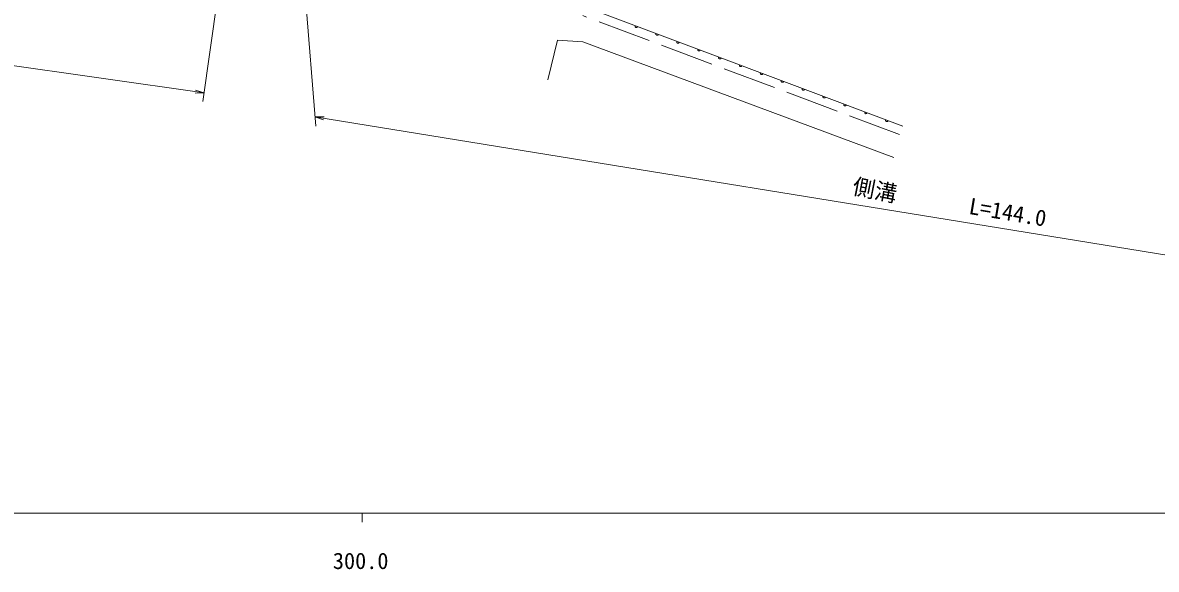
# Model space of a CAD drawing. Units: millimetres, scale not verified. Extents: x 40000 to 680000, y 20000 to 380000.
# Drawn here: x 329952 to 457046, y 198715 to 259948 of the extents above; entities that cross this region are included whole.
import ezdxf
from ezdxf.enums import TextEntityAlignment as Align

# ---------------------------------------------------------------- set-up
doc = ezdxf.new("R2010")
doc.units = ezdxf.units.MM
doc.header["$LTSCALE"] = 1000
doc.linetypes.add('DASHED', pattern=[7.5, 6, -1.5])
for name, color, linetype, lineweight in [('M-BGD', 7, 'Continuous', 13), ('M-STR-HTXT', 7, 'Continuous', 13), ('M-TTL-BAND', 7, 'Continuous', 13)]:
    doc.layers.add(name, color=color, linetype=linetype, lineweight=lineweight)
doc.styles.add('ＭＳ ゴシック', font='')
doc.styles.get('ＭＳ ゴシック').set_extended_font_data('MS Gothic')

msp = doc.modelspace()

# ---------------------------------------------------------------- linework, layer by layer
at = {"layer": 'M-BGD', "linetype": 'DASHED'}
msp.add_line((428272, 247411), (392739, 260744), dxfattribs=at)
at = {"layer": 'M-BGD'}
for p, q in [((428623, 248347), (393696, 261453)), ((388832, 253549), (389913, 258008)), ((389913, 258008), (392750, 257805)), ((392750, 257805), (427610, 244834))]:
    msp.add_line(p, q, dxfattribs=at)
for centre in [(398746, 259558), (401087, 258680), (403427, 257801), (405768, 256923), (408109, 256045), (410449, 255167), (412790, 254288), (415131, 253410), (417471, 252532), (419812, 251653), (422152, 250775), (424493, 249897), (426834, 249018)]:
    msp.add_arc(centre, 150, 159.43181, 339.43181, dxfattribs=at)
at = {"layer": 'M-STR-HTXT'}
for p, q in [((355587, 289240), (350160, 251107)), ((359642, 288700), (362802, 248373)), ((261301, 264659), (350301, 252097)), ((350301, 252097), (349287, 252072)), ((350301, 252097), (349334, 252402)), ((362722, 249398), (363736, 249403)), ((486214, 229359), (362722, 249398)), ((362722, 249398), (363683, 249073))]:
    msp.add_line(p, q, dxfattribs=at)
at = {"layer": 'M-TTL-BAND'}
for p, q in [((40000, 205000), (579000, 205000)), ((368000, 205000), (368000, 204000))]:
    msp.add_line(p, q, dxfattribs=at)

# ---------------------------------------------------------------- texts
at = {"layer": 'M-STR-HTXT', "style": 'ＭＳ ゴシック'}
for s, rotation, p in [('側溝', 348.874, (425222, 239769)), ('L=144.0', 350.509, (440154, 237273))]:
    msp.add_text(s, height=1833, rotation=rotation, dxfattribs=at).set_placement(p, align=Align.BOTTOM_CENTER)
at = {"layer": 'M-TTL-BAND', "style": 'ＭＳ ゴシック'}
msp.add_text('300.0', height=1833, dxfattribs=at).set_placement((367844, 198195), align=Align.BOTTOM_CENTER)

doc.saveas('drawing.dxf')
